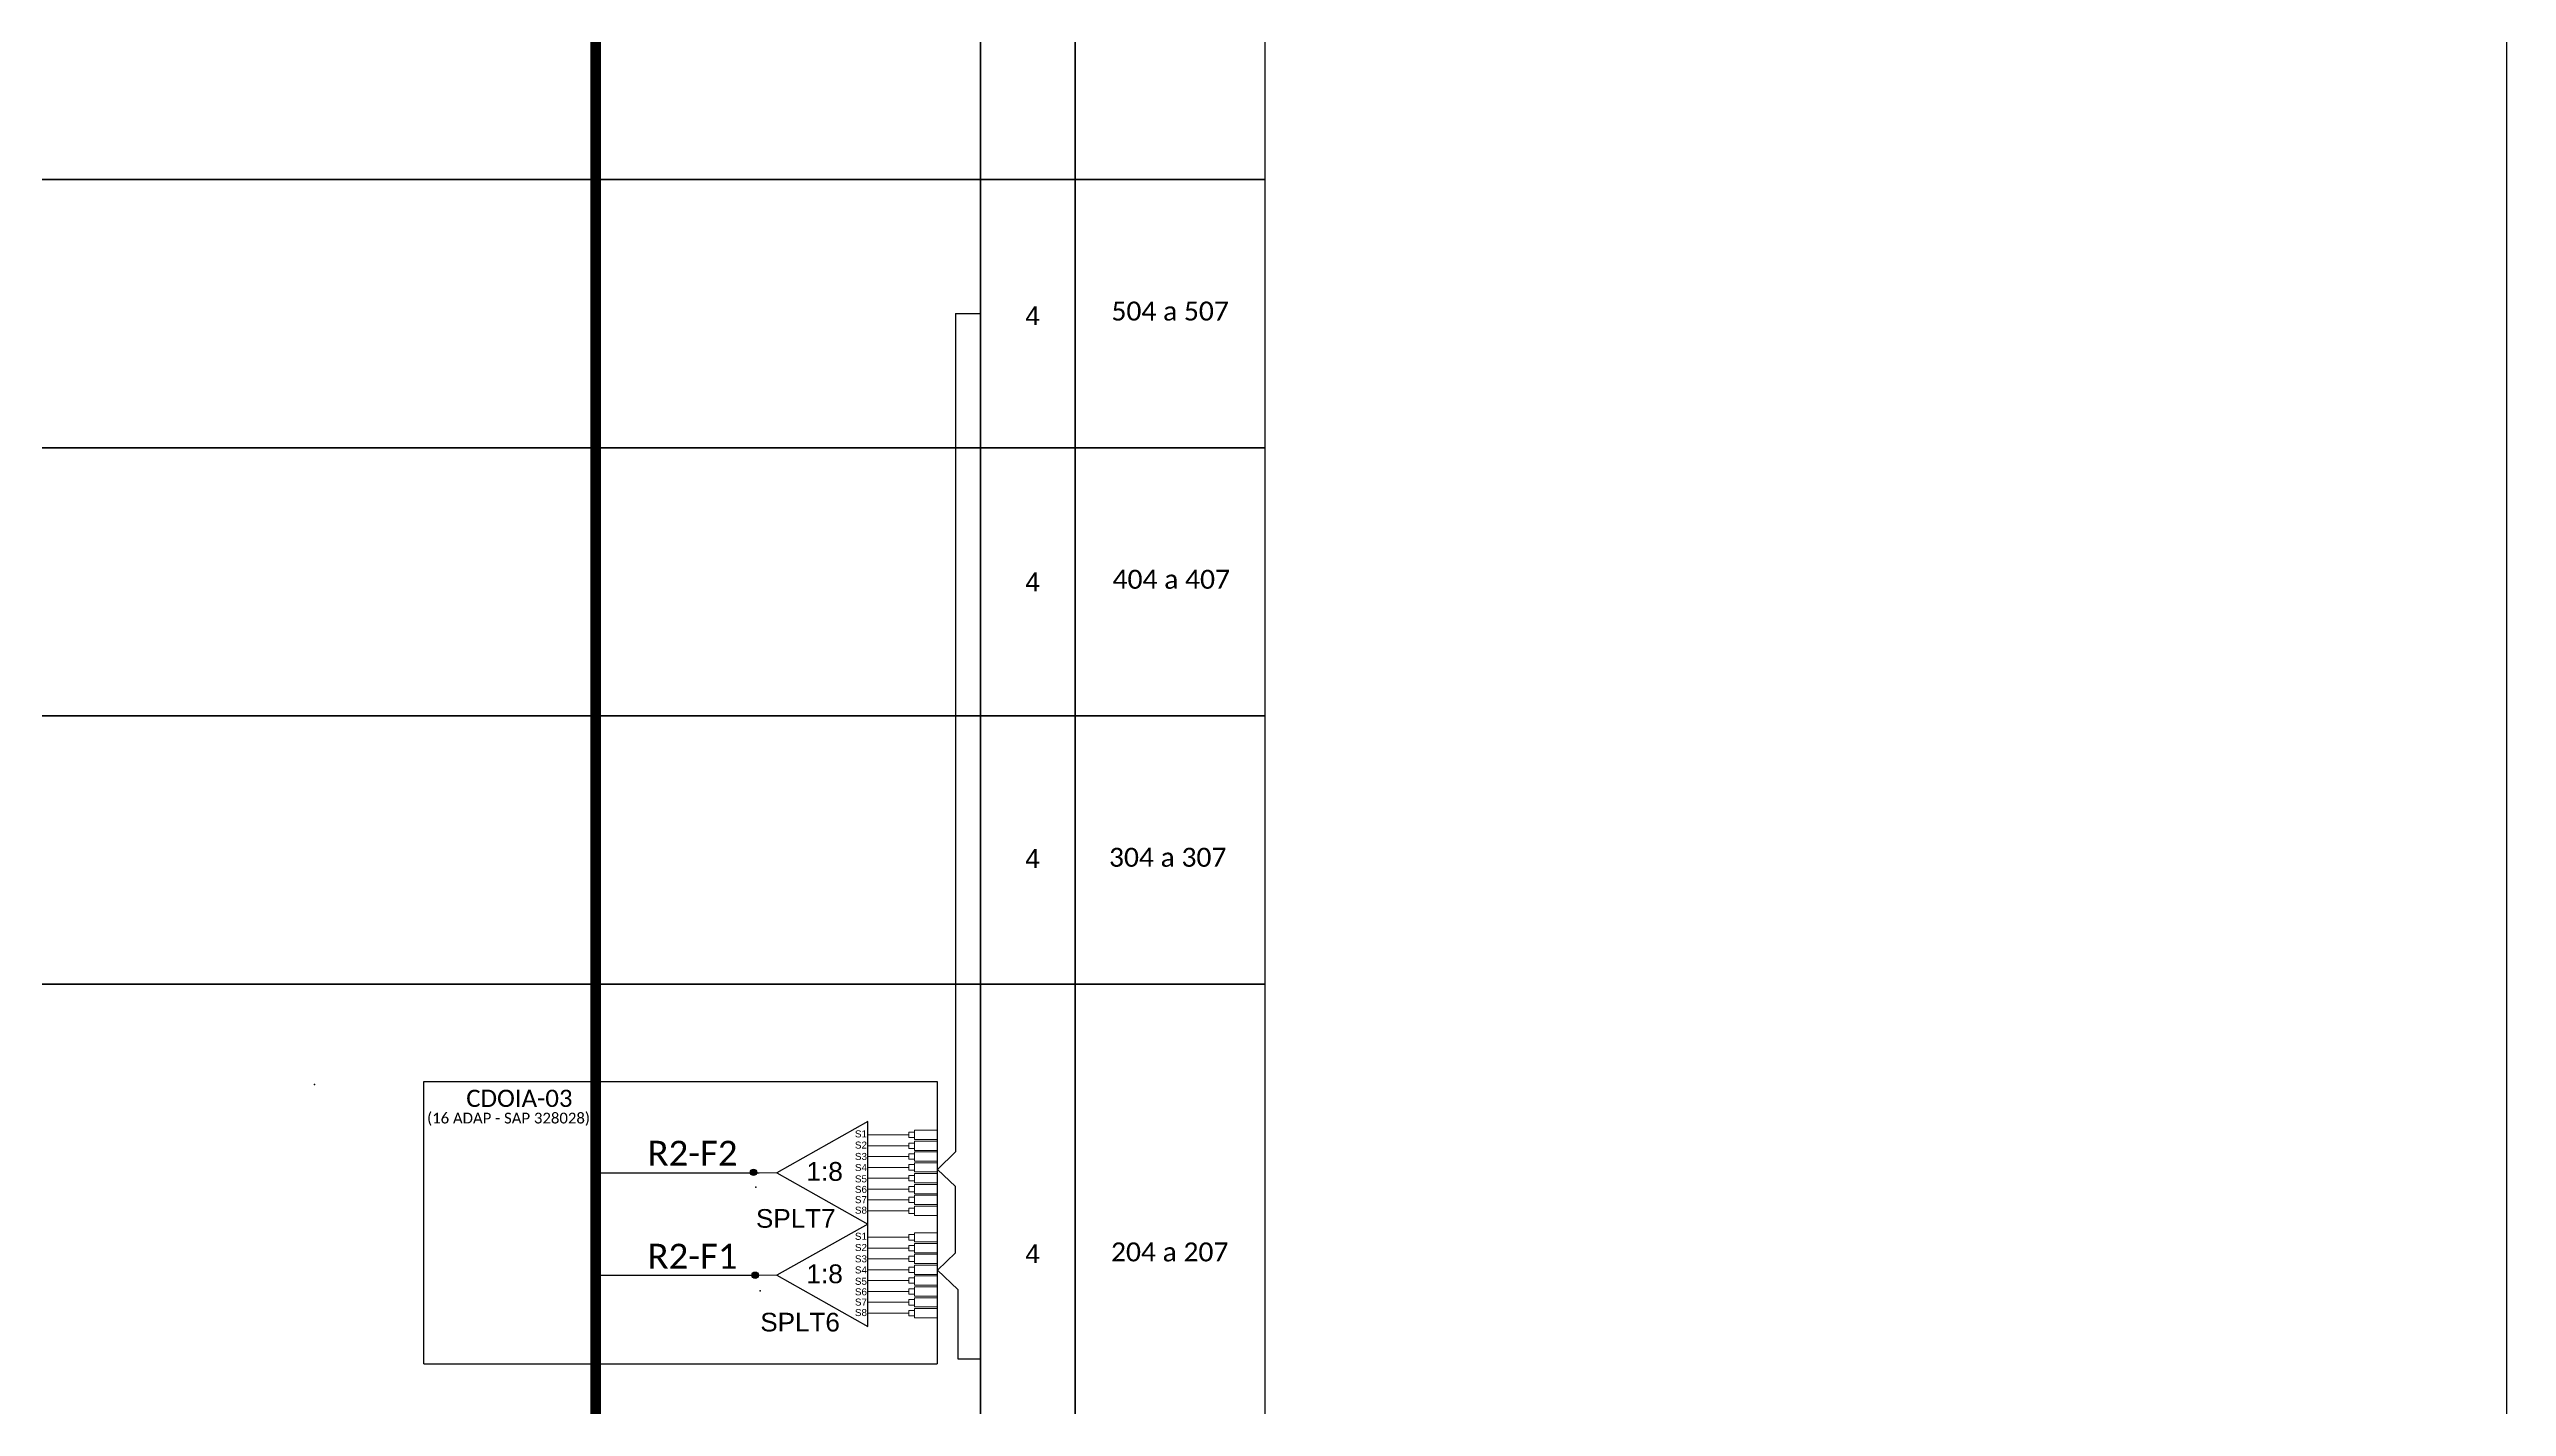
# Model space of a CAD drawing. Header units: metres. Extents: x 0 to 843, y -1 to 595.
# Drawn here: x 670.4 to 841.3, y 405.7 to 500.1 of the extents above; entities that cross this region are included whole.
import ezdxf
from ezdxf.enums import TextEntityAlignment as Align

# ---------------------------------------------------------------- set-up
doc = ezdxf.new("R2010")
doc.units = ezdxf.units.M
doc.styles.add('ARIAL', font='arial.ttf')
doc.styles.add('WMF-Calibri0', font='calibri.ttf')

# ---------------------------------------------------------------- blocks, each defined once
blk = doc.blocks.new('SPLITTER_')
blk.add_point((0, 0))
at = {"style": 'ARIAL', "flags": 4}
blk.add_attdef('SPLT', (0, -3.26), '', height=1.5, dxfattribs=at)
blk = doc.blocks.new('SPLT_1-8_SC-APC')
at = {"color": 1}
blk.add_lwpolyline([(-7.37, -2.1), (-17.04, -7.55), (-7.37, -13), (-7.37, -2.1)], dxfattribs=at)
at = {"color": 3, "lineweight": 0}
for points in [[(-2.99, -3.51), (-7.37, -3.51)], [(-7.37, -4.66), (-2.99, -4.66)], [(-2.41, -3.02), (-2.41, -4)], [(-2.41, -3.02), (0, -3.02)], [(-2.41, -4), (0, -4)], [(-2.41, -4.17), (-2.41, -5.16)], [(-2.41, -4.17), (0, -4.17)], [(-2.41, -5.16), (0, -5.16)], [(-7.37, -5.82), (-2.99, -5.82)], [(-7.37, -6.97), (-2.99, -6.97)], [(-2.41, -5.32), (-2.41, -6.31)], [(-2.41, -5.32), (0, -5.32)], [(-2.41, -6.31), (0, -6.31)], [(-2.41, -6.48), (-2.41, -7.46)], [(-2.41, -6.48), (0, -6.48)], [(-2.41, -7.46), (0, -7.46)], [(-2.41, -7.63), (-2.41, -8.62)], [(-2.41, -7.63), (0, -7.63)], [(-7.37, -8.12), (-2.99, -8.12)], [(-7.37, -9.28), (-2.99, -9.28)], [(-7.37, -10.43), (-2.99, -10.43)], [(-2.41, -8.62), (0, -8.62)], [(-2.41, -8.78), (-2.41, -9.77)], [(-2.41, -8.78), (0, -8.78)], [(-2.41, -9.77), (0, -9.77)], [(-2.41, -9.94), (-2.41, -10.92)], [(-2.41, -9.94), (0, -9.94)], [(-7.37, -11.58), (-2.99, -11.58)], [(-2.41, -10.92), (0, -10.92)], [(-2.41, -11.09), (-2.41, -12.08)], [(-2.41, -11.09), (0, -11.09)], [(-2.41, -12.08), (0, -12.08)]]:
    blk.add_lwpolyline(points, dxfattribs=at)
for points in [[(-2.99, -3.22), (-2.41, -3.22), (-2.41, -3.8), (-2.99, -3.8)], [(-2.99, -4.38), (-2.41, -4.38), (-2.41, -4.95), (-2.99, -4.95)], [(-2.99, -5.53), (-2.41, -5.53), (-2.41, -6.1), (-2.99, -6.1)], [(-2.99, -6.68), (-2.41, -6.68), (-2.41, -7.26), (-2.99, -7.26)], [(-2.99, -7.84), (-2.41, -7.84), (-2.41, -8.41), (-2.99, -8.41)], [(-2.99, -8.99), (-2.41, -8.99), (-2.41, -9.56), (-2.99, -9.56)], [(-2.99, -10.14), (-2.41, -10.14), (-2.41, -10.72), (-2.99, -10.72)], [(-2.99, -11.3), (-2.41, -11.3), (-2.41, -11.87), (-2.99, -11.87)]]:
    blk.add_lwpolyline(points, close=True, dxfattribs=at)
at = {"color": 1, "lineweight": 0}
blk.add_lwpolyline([(-17.04, -7.55), (-19.26, -7.55)], dxfattribs=at)
at = {"color": 1, "style": 'ARIAL'}
for s, height, p in [('S1', 0.75, (-8.74, -3.78)), ('S2', 0.75, (-8.74, -4.97)), ('1:8', 2, (-13.91, -8.4)), ('S3', 0.75, (-8.74, -6.18)), ('S4', 0.75, (-8.74, -7.36)), ('S5', 0.75, (-8.74, -8.57)), ('S6', 0.75, (-8.74, -9.69)), ('S7', 0.75, (-8.74, -10.78)), ('S8', 0.75, (-8.74, -11.9))]:
    blk.add_text(s, height=height, dxfattribs=at).set_placement(p)
blk = doc.blocks.new('A$C415C251F')
at = {"color": 3}
blk.add_point((0, 0), dxfattribs=at)
blk = doc.blocks.new('LEG_CDOIA8_C-SPLT_ESQ')
at = {"color": 3, "extrusion": (0, 0, -1), "xscale": -1, "zscale": -1}
blk.add_blockref('A$C415C251F', (0, 0), dxfattribs=at)
at = {"color": 1, "style": 'WMF-Calibri0', "flags": 4}
blk.add_attdef('CDO', (21.44, -2.61), '', height=2, dxfattribs=at)
blk.add_attdef('MODELO', text='', height=1.5, dxfattribs=at).set_placement((22.54, -4.54), align=Align.CENTER)
at = {"style": 'ARIAL', "flags": 4}
blk.add_attdef('SPLITAGEM', text='', height=1.5, dxfattribs=at).set_placement((18.61, -12.59), align=Align.CENTER)

msp = doc.modelspace()

# ---------------------------------------------------------------- hatches: boundary and pattern name
h = msp.add_hatch(color=3)
h.dxf.hatch_style = 1
edge = h.paths.add_edge_path()
edge.add_arc((719.41, 422.04), 0.221, 0, 360)
h = msp.add_hatch(color=3)
h.dxf.hatch_style = 1
edge = h.paths.add_edge_path()
edge.add_arc((719.52, 414.89), 0.221, 0, 360)

# ---------------------------------------------------------------- linework, layer by layer
for p, q in [((735.19, 520.19), (735.19, 491.07)), ((735.18, 491.07), (519.34, 491.07)), ((519.34, 491.07), (735.18, 491.07)), ((735.19, 491.07), (735.19, 472.43)), ((735.18, 472.43), (519.34, 472.43)), ((519.34, 472.43), (735.18, 472.43)), ((735.19, 472.43), (735.19, 453.78)), ((735.18, 453.78), (519.34, 453.78)), ((519.34, 453.78), (735.18, 453.78)), ((735.19, 453.78), (735.19, 435.13)), ((735.18, 435.13), (519.34, 435.13)), ((519.34, 435.13), (735.18, 435.13)), ((735.19, 435.13), (735.19, 397.84))]:
    msp.add_line(p, q)
at = {"color": 7}
msp.add_lwpolyline([(0.35, 0.54), (841.35, 0.54), (841.35, 594.54), (0.35, 594.54)], close=True, dxfattribs=at)
at = {"color": 6, "const_width": 0.726}
for points in [[(708.43, 414.87), (708.43, 536.89)], [(658.01, 384.19), (658.01, 392.74), (708.43, 392.74), (708.43, 414.87)]]:
    msp.add_lwpolyline(points, dxfattribs=at)
for points in [[(735.19, 520.19), (741.78, 520.19), (741.78, 491.07), (735.19, 491.07)], [(741.78, 520.19), (754.96, 520.19), (754.96, 491.07), (741.78, 491.07)], [(735.19, 491.07), (741.78, 491.07), (741.78, 472.43), (735.19, 472.43)], [(741.78, 491.07), (754.96, 491.07), (754.96, 472.43), (741.78, 472.43)], [(735.19, 472.43), (741.78, 472.43), (741.78, 453.78), (735.19, 453.78)], [(741.78, 472.43), (754.96, 472.43), (754.96, 453.78), (741.78, 453.78)], [(735.19, 453.78), (741.78, 453.78), (741.78, 435.13), (735.19, 435.13)], [(741.78, 453.78), (754.96, 453.78), (754.96, 435.13), (741.78, 435.13)], [(735.19, 435.13), (741.78, 435.13), (741.78, 397.84), (735.19, 397.84)], [(741.78, 435.13), (754.96, 435.13), (754.96, 397.84), (741.78, 397.84)]]:
    msp.add_lwpolyline(points, close=True)
at = {"color": 3}
for points in [[(733.46, 481.75), (733.46, 423.46), (732.21, 422.25), (733.46, 421.05)], [(733.46, 481.75), (735.19, 481.75)], [(733.46, 416.45), (733.46, 421.05)], [(733.46, 416.45), (732.21, 415.24), (733.62, 413.89)]]:
    msp.add_lwpolyline(points, dxfattribs=at)
at = {"color": 1}
for points in [[(696.47, 408.72), (696.47, 428.37), (732.17, 428.37)], [(732.17, 428.37), (732.17, 408.72)], [(696.47, 408.72), (732.17, 408.72)]]:
    msp.add_lwpolyline(points, dxfattribs=at)
at = {"color": 6}
for points in [[(719.81, 421.98), (708.43, 421.98)], [(719.81, 414.87), (708.43, 414.87)]]:
    msp.add_lwpolyline(points, dxfattribs=at)
at = {"color": 3, "linetype": 'Continuous'}
msp.add_lwpolyline([(733.62, 413.89), (733.62, 409.07), (735.19, 409.07)], dxfattribs=at)
at = {"color": 3}
for centre in [(719.41, 422.04), (719.52, 414.89)]:
    msp.add_circle(centre, 0.221, dxfattribs=at)

# ---------------------------------------------------------------- block references
ref = msp.add_blockref('LEG_CDOIA8_C-SPLT_ESQ', (688.88, 428.15), dxfattribs=dict(at, xscale=0.5985630493970313, yscale=0.5985630493970313, zscale=0.5985630493970313))
ref.add_attrib('CDO', 'CDOIA-03', (699.43, 426.59), dxfattribs={"color": 1, "height": 1.197, "style": 'WMF-Calibri0'})
ref.add_attrib('MODELO', '(16 ADAP - SAP 328028)', dxfattribs={"color": 1, "height": 0.7482, "style": 'WMF-Calibri0'}).set_placement((702.37, 425.44), align=Align.CENTER)
at = {"color": 3, "xscale": 0.6531839999997574, "yscale": 0.6531839999997574, "zscale": 0.6531839999997574}
for p in [(732.17, 426.94), (732.17, 419.82)]:
    msp.add_blockref('SPLT_1-8_SC-APC', p, dxfattribs=at)
ref = msp.add_blockref('SPLITTER_', (719.58, 421.01), dxfattribs=dict(xscale=0.8640000000001964, yscale=0.8640000000001964, zscale=0.8640000000001964))
ref.add_attrib('SPLT', 'SPLT7', (719.58, 418.19), dxfattribs={"height": 1.296, "style": 'ARIAL'})
ref = msp.add_blockref('SPLITTER_', (719.88, 413.8), dxfattribs=dict(xscale=0.8640000000001964, yscale=0.8640000000001964, zscale=0.8640000000001964))
ref.add_attrib('SPLT', 'SPLT6', (719.88, 410.98), dxfattribs={"height": 1.296, "style": 'ARIAL'})

# ---------------------------------------------------------------- texts
at = {"style": 'WMF-Calibri0'}
for s, p in [('504 a 507', (744.3, 481.27)), ('404 a 407', (744.38, 462.62)), ('304 a 307', (744.13, 443.29)), ('204 a 207', (744.27, 415.85))]:
    msp.add_text(s, height=1.319, dxfattribs=at).set_placement(p)
at = {"color": 6, "style": 'WMF-Calibri0'}
for s, p in [('R2-F2', (712.04, 422.51)), ('R2-F1', (712.04, 415.35))]:
    msp.add_text(s, height=1.728, dxfattribs=at).set_placement(p)
at = {"style": 'ARIAL', "flags": 12}
for text, p in [('XX', (738.82, 481.61)), ('XX', (738.82, 463.1)), ('XX', (738.82, 443.87)), ('0', (738.82, 416.39))]:
    msp.add_attdef('4', text=text, height=1.31, dxfattribs=at).set_placement(p, align=Align.MIDDLE_CENTER)

doc.saveas('drawing.dxf')
